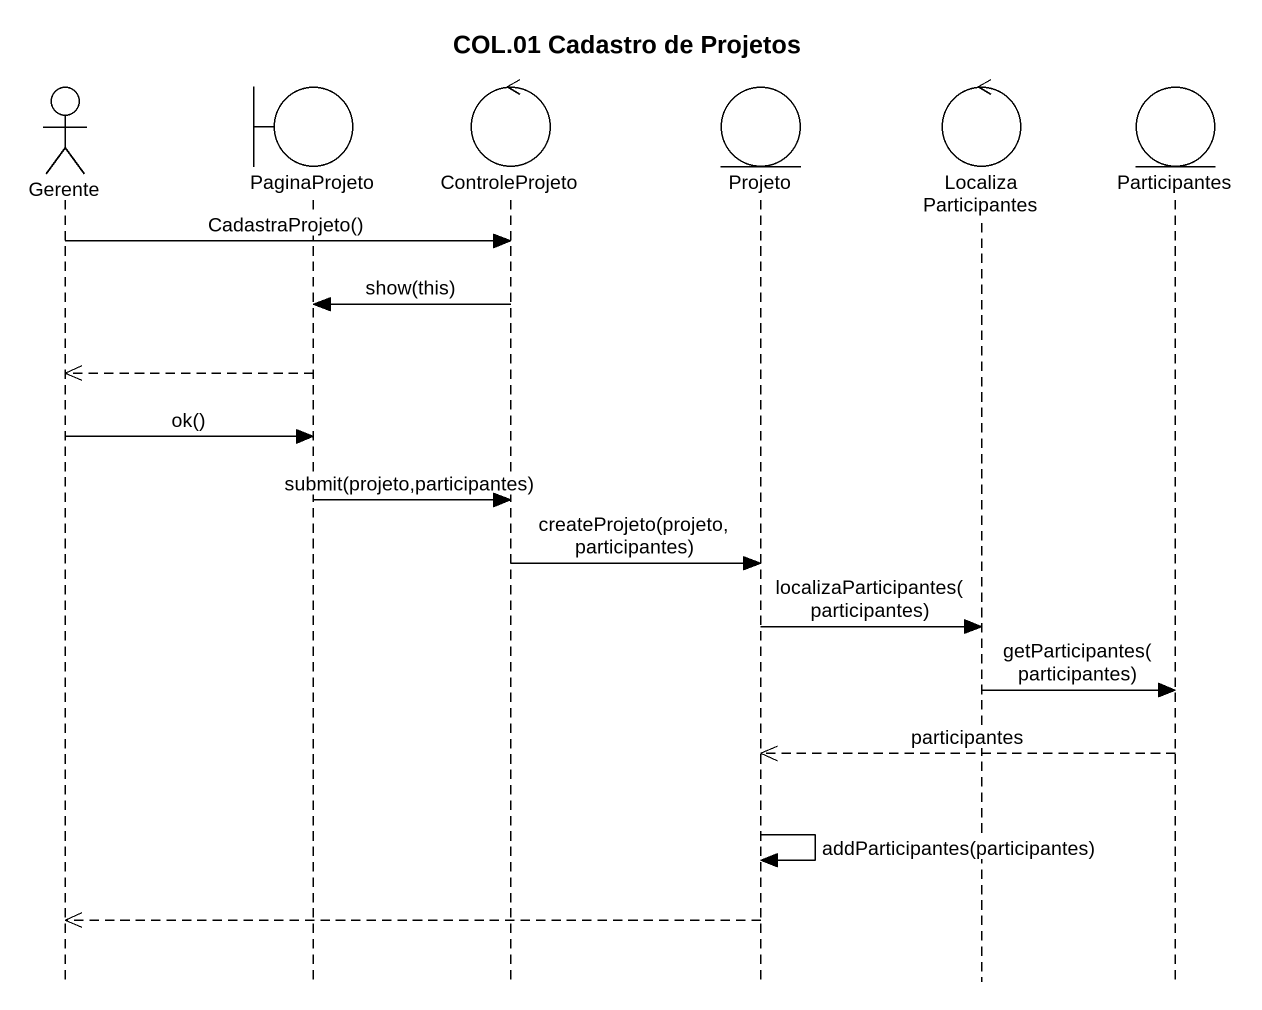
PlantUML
@startuml
title COL.01 Cadastro de Projetos
hide footbox
actor Gerente
boundary PaginaProjeto
control ControleProjeto
entity Projeto
control LocalizaParticipantes
entity Participantes

Gerente -> ControleProjeto : CadastraProjeto()
ControleProjeto -> PaginaProjeto : show(this)
PaginaProjeto -->> Gerente
Gerente -> PaginaProjeto : ok()
PaginaProjeto -> ControleProjeto : submit(projeto,participantes)
ControleProjeto -> Projeto : createProjeto(projeto,participantes)
Projeto -> LocalizaParticipantes : localizaParticipantes(participantes)
LocalizaParticipantes -> Participantes : getParticipantes(participantes)
Participantes -->> Projeto : participantes
Projeto -> Projeto : addParticipantes(participantes)
Projeto -->> Gerente
@enduml
